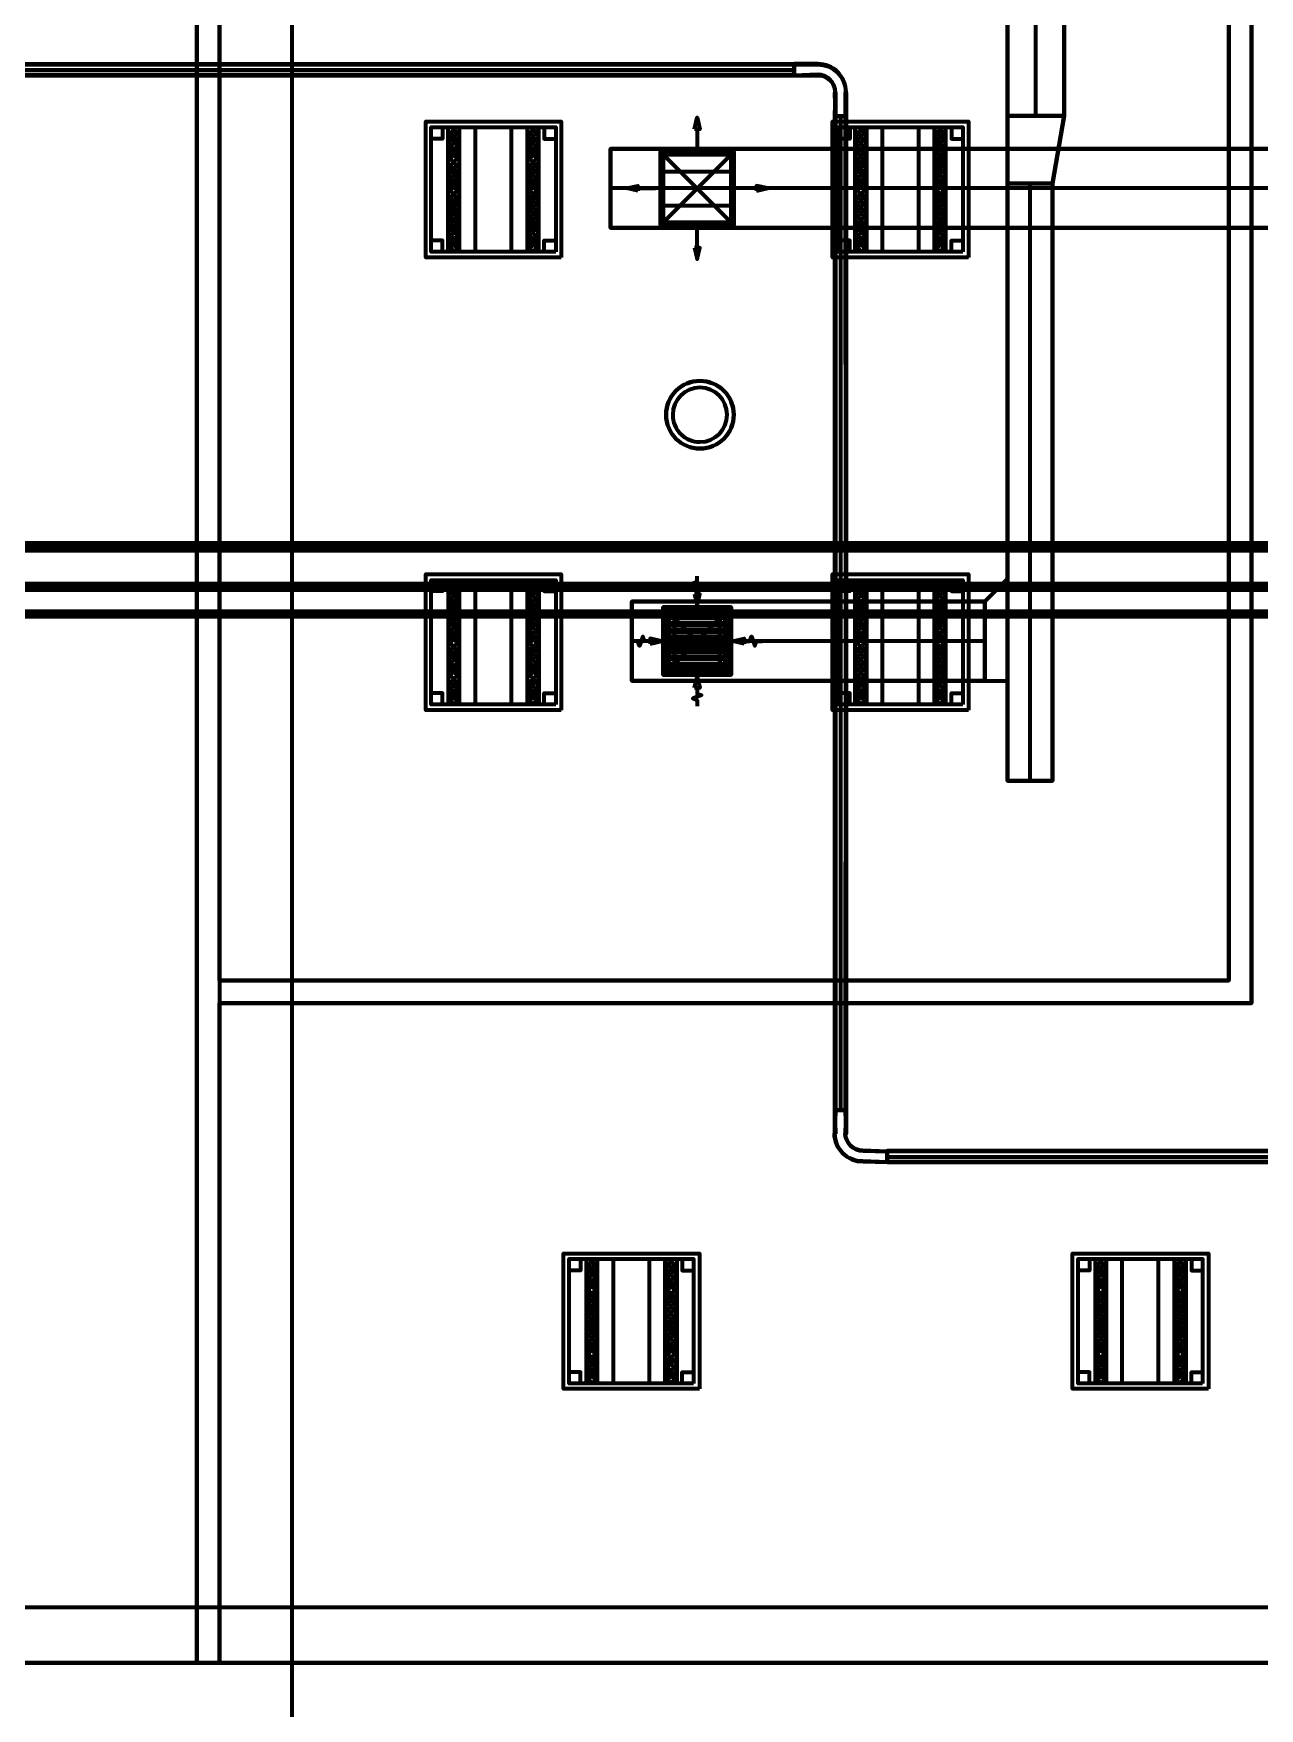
# Model space of a CAD drawing. Extents: x 0 to 1153, y 0 to 816.
# Drawn here: x 531.36 to 566.41, y 571.29 to 619.16 of the extents above; entities that cross this region are included whole.
import ezdxf

# ---------------------------------------------------------------- set-up
doc = ezdxf.new("R2010")
doc.units = 0
doc.header["$MEASUREMENT"] = 0
for name, color, linetype in [('Arch', 7, 'Continuous'), ('Electrical', 7, 'Continuous'), ('Hatch', 7, 'Continuous'), ('HVAC', 7, 'Continuous'), ('PIPE', 7, 'Continuous')]:
    doc.layers.add(name, color=color, linetype=linetype)

msp = doc.modelspace()

# ---------------------------------------------------------------- linework, layer by layer
at = {"layer": 'Arch', "color": 11, "linetype": 'Continuous', "lineweight": 211}
for p, q in [((538.755, 361.77), (538.755, 717.391)), ((550.333, 616.426), (550.333, 615.908)), ((548.64, 614.733), (549.148, 614.733)), ((552.027, 614.733), (551.519, 614.733)), ((550.333, 613.029), (550.333, 613.548)), ((917.988, 574.178), (110.871, 574.178))]:
    msp.add_line(p, q, dxfattribs=at)
for points in [[(628.491, 631.603), (494.834, 631.603), (628.491, 631.603), (536.681, 631.603), (536.681, 592.095), (536.681, 631.603), (536.035, 631.603), (536.035, 572.59), (536.035, 631.603), (536.681, 631.603), (536.681, 572.59), (628.491, 572.59)], [(628.491, 631.603), (536.681, 631.603), (536.681, 572.59), (628.491, 572.59)], [(550.333, 603.134), (550.333, 603.292), (550.46, 603.345), (550.206, 603.441), (550.333, 603.493), (550.333, 603.652)], [(548.989, 601.789), (548.831, 601.789), (548.778, 601.927), (548.682, 601.662), (548.64, 601.789), (548.471, 601.789)], [(551.677, 601.789), (551.836, 601.789), (551.889, 601.927), (551.984, 601.662), (552.027, 601.789), (552.196, 601.789)], [(550.333, 600.456), (550.333, 600.287), (550.46, 600.244), (550.206, 600.149), (550.333, 600.096), (550.333, 599.937)], [(680.413, 572.59), (494.39, 572.59), (494.834, 572.59), (496.327, 572.59), (536.035, 572.59), (536.681, 572.59), (536.681, 591.45), (536.681, 572.59), (628.491, 572.59)]]:
    msp.add_lwpolyline(points, dxfattribs=at)
for points in [[(496.327, 631.603), (496.327, 572.59), (536.035, 572.59), (536.035, 631.603), (496.327, 631.603), (494.834, 631.603), (494.834, 572.59), (494.834, 631.603), (496.327, 631.603), (496.327, 572.59)], [(565.531, 592.095), (565.531, 631.603), (536.681, 631.603), (536.681, 592.095), (565.531, 592.095), (565.531, 631.603), (566.177, 631.603), (566.177, 591.45), (566.177, 631.603), (565.531, 631.603), (536.681, 631.603), (536.681, 592.095), (565.531, 592.095), (565.531, 631.603), (565.531, 592.095), (536.681, 592.095)], [(566.177, 591.45), (536.681, 591.45), (536.681, 572.59), (628.491, 572.59), (628.491, 591.45), (595.503, 591.45), (595.503, 631.603), (566.177, 631.603), (566.177, 591.45), (536.681, 591.45), (536.681, 572.59), (628.491, 572.59), (628.491, 591.45), (595.503, 591.45), (595.503, 631.603), (566.177, 631.603)], [(550.259, 616.426), (550.333, 616.754), (550.407, 616.426)], [(548.64, 614.659), (548.312, 614.733), (548.64, 614.807)], [(552.027, 614.659), (552.355, 614.733), (552.027, 614.807)], [(550.259, 613.029), (550.333, 612.711), (550.407, 613.029)], [(550.259, 603.134), (550.333, 602.816), (550.407, 603.134)], [(548.989, 601.715), (549.317, 601.789), (548.989, 601.864)], [(551.677, 601.715), (551.349, 601.789), (551.677, 601.864)], [(550.259, 600.456), (550.333, 600.773), (550.407, 600.456)], [(565.531, 591.45), (536.681, 591.45), (565.531, 591.45), (566.177, 591.45)]]:
    msp.add_lwpolyline(points, close=True, dxfattribs=at)
at = {"layer": 'Electrical', "color": 5, "linetype": 'Continuous', "lineweight": 211}
for p, q in [((547.942, 580.58), (547.942, 584.136)), ((548.968, 580.58), (548.968, 584.136))]:
    msp.add_line(p, q, dxfattribs=at)
for points in [[(550.397, 580.422), (546.513, 580.422), (546.513, 584.295), (550.397, 584.295)], [(550.228, 580.58), (546.672, 580.58), (546.672, 584.136), (550.228, 584.136)]]:
    msp.add_lwpolyline(points, close=True, dxfattribs=at)
for points in [[(547, 584.136), (547, 583.808), (546.672, 583.808)], [(547.476, 581.3), (547.158, 580.94), (547.486, 580.623), (547.486, 584.136)], [(547.158, 584.136), (547.158, 580.623), (547.486, 580.983), (547.169, 581.3)], [(547.254, 584.136), (547.486, 583.872), (547.158, 583.502), (547.486, 583.184)], [(547.391, 584.136), (547.158, 583.872), (547.486, 583.544), (547.158, 583.184)], [(547.476, 584.041), (547.158, 583.681), (547.486, 583.322), (547.158, 582.951), (547.486, 582.591), (547.169, 582.221), (547.486, 581.861), (547.158, 581.491), (547.486, 581.12), (547.158, 580.76), (547.338, 580.58), (547.486, 580.76), (547.158, 581.12), (547.486, 581.491), (547.158, 581.861), (547.476, 582.221), (547.158, 582.591), (547.486, 582.951), (547.158, 583.322), (547.486, 583.681), (547.169, 584.041)], [(549.434, 581.3), (549.751, 580.94), (549.423, 580.623), (549.423, 584.136)], [(549.751, 584.136), (549.751, 580.623), (549.423, 580.983), (549.741, 581.3)], [(549.645, 584.136), (549.423, 583.872), (549.751, 583.502), (549.423, 583.184)], [(549.518, 584.136), (549.751, 583.872), (549.423, 583.544), (549.751, 583.184)], [(549.434, 584.041), (549.751, 583.681), (549.423, 583.322), (549.751, 582.951), (549.423, 582.591), (549.741, 582.221), (549.423, 581.861), (549.751, 581.491), (549.423, 581.12), (549.751, 580.76), (549.571, 580.58), (549.423, 580.76), (549.751, 581.12), (549.423, 581.491), (549.751, 581.861), (549.434, 582.221), (549.751, 582.591), (549.423, 582.951), (549.751, 583.322), (549.423, 583.681), (549.741, 584.041)], [(549.91, 584.136), (549.91, 583.808), (550.228, 583.808)], [(547.169, 583.131), (547.486, 582.771), (547.158, 582.401), (547.486, 582.041), (547.158, 581.671), (547.486, 581.353)], [(547.476, 583.131), (547.158, 582.771), (547.486, 582.401), (547.158, 582.041), (547.486, 581.713), (547.158, 581.353)], [(549.741, 583.131), (549.423, 582.771), (549.751, 582.401), (549.423, 582.041), (549.751, 581.671), (549.423, 581.353)], [(549.434, 583.131), (549.751, 582.771), (549.423, 582.401), (549.751, 582.041), (549.423, 581.713), (549.751, 581.353)], [(547, 580.58), (547, 580.898), (546.672, 580.898)], [(549.91, 580.58), (549.91, 580.898), (550.228, 580.898)]]:
    msp.add_lwpolyline(points, dxfattribs=at)
at = {"layer": 'Hatch', "color": 5, "linetype": 'Continuous', "lineweight": 211}
for p, q in [((519.917, 618.12), (553.106, 618.12)), ((554.429, 616.797), (554.429, 588.391)), ((543.994, 612.913), (543.994, 616.479)), ((545.031, 612.913), (545.031, 616.479)), ((555.636, 612.913), (555.636, 616.479)), ((556.673, 612.913), (556.673, 616.479)), ((543.994, 599.98), (543.994, 603.536)), ((545.031, 599.98), (545.031, 603.536)), ((555.636, 599.98), (555.636, 603.536)), ((556.673, 599.98), (556.673, 603.536)), ((555.763, 587.057), (581.946, 587.057)), ((562.483, 580.58), (562.483, 584.136)), ((563.52, 580.58), (563.52, 584.136))]:
    msp.add_line(p, q, dxfattribs=at)
for points in [[(519.917, 618.289), (553.106, 618.289), (519.917, 618.268), (553.106, 618.268), (519.917, 618.289)], [(553.106, 617.961), (553.106, 618.289), (553.106, 617.961)], [(543.052, 616.479), (543.052, 616.151), (542.735, 616.151)], [(543.221, 615.463), (543.539, 615.114), (543.221, 614.743), (543.539, 614.373), (543.221, 614.013), (543.539, 613.643), (543.221, 613.283), (543.539, 612.955), (543.539, 616.479)], [(543.539, 615.463), (543.221, 615.114), (543.539, 614.743), (543.221, 614.373), (543.539, 614.013), (543.221, 613.643), (543.539, 613.325), (543.221, 612.955), (543.221, 616.479)], [(543.317, 616.479), (543.539, 616.204), (543.221, 615.844), (543.539, 615.516)], [(543.444, 616.479), (543.221, 616.204), (543.539, 615.886), (543.221, 615.516)], [(543.221, 616.384), (543.539, 616.024), (543.221, 615.654), (543.539, 615.294), (543.221, 614.923), (543.539, 614.606)], [(543.539, 616.384), (543.221, 616.024), (543.539, 615.654), (543.221, 615.294), (543.539, 614.966), (543.221, 614.606)], [(545.793, 615.463), (545.486, 615.114), (545.804, 614.743), (545.486, 614.373), (545.804, 614.013), (545.486, 613.643), (545.804, 613.283), (545.486, 612.955), (545.486, 616.479)], [(545.486, 615.463), (545.804, 615.114), (545.486, 614.743), (545.804, 614.373), (545.486, 614.013), (545.793, 613.643), (545.486, 613.325), (545.804, 612.955), (545.804, 616.479)], [(545.708, 616.479), (545.486, 616.204), (545.804, 615.844), (545.486, 615.516)], [(545.581, 616.479), (545.804, 616.204), (545.486, 615.886), (545.804, 615.516)], [(545.793, 616.384), (545.486, 616.024), (545.804, 615.654), (545.486, 615.294), (545.804, 614.923), (545.486, 614.606)], [(545.486, 616.384), (545.804, 616.024), (545.486, 615.654), (545.804, 615.294), (545.486, 614.966), (545.804, 614.606)], [(545.962, 616.479), (545.962, 616.151), (546.29, 616.151)], [(554.694, 616.479), (554.694, 616.151), (554.376, 616.151)], [(555.085, 616.479), (554.852, 616.204), (555.181, 615.844), (554.863, 615.474), (555.181, 615.114), (554.852, 614.743), (555.181, 614.373), (554.852, 614.013), (555.17, 613.643), (554.852, 613.283), (555.181, 612.955), (555.181, 616.479)], [(554.958, 616.479), (555.181, 616.204), (554.852, 615.844), (555.17, 615.474), (554.852, 615.114), (555.181, 614.743), (554.852, 614.373), (555.181, 614.013), (554.863, 613.643), (555.181, 613.325), (554.852, 612.955), (554.852, 616.479)], [(554.863, 616.384), (555.181, 616.024), (554.852, 615.654), (555.181, 615.294), (554.852, 614.923), (555.181, 614.606)], [(555.17, 616.384), (554.852, 616.024), (555.181, 615.654), (554.852, 615.294), (555.181, 614.966), (554.852, 614.606)], [(557.223, 616.479), (557.445, 616.204), (557.117, 615.844), (557.435, 615.474), (557.117, 615.114), (557.445, 614.743), (557.117, 614.373), (557.445, 614.013), (557.128, 613.643), (557.445, 613.283), (557.117, 612.955), (557.117, 616.479)], [(557.35, 616.479), (557.117, 616.204), (557.445, 615.844), (557.128, 615.474), (557.445, 615.114), (557.117, 614.743), (557.445, 614.373), (557.117, 614.013), (557.435, 613.643), (557.117, 613.325), (557.445, 612.955), (557.445, 616.479)], [(557.435, 616.384), (557.117, 616.024), (557.445, 615.654), (557.117, 615.294), (557.445, 614.923), (557.117, 614.606)], [(557.128, 616.384), (557.445, 616.024), (557.117, 615.654), (557.445, 615.294), (557.117, 614.966), (557.445, 614.606)], [(557.604, 616.479), (557.604, 616.151), (557.932, 616.151)], [(543.221, 614.553), (543.539, 614.193), (543.221, 613.833), (543.539, 613.463), (543.221, 613.093), (543.401, 612.913), (543.539, 613.093), (543.221, 613.463), (543.539, 613.833), (543.221, 614.193), (543.539, 614.553)], [(545.793, 614.553), (545.486, 614.193), (545.804, 613.833), (545.486, 613.463), (545.804, 613.093), (545.624, 612.913), (545.486, 613.093), (545.804, 613.463), (545.486, 613.833), (545.804, 614.193), (545.486, 614.553)], [(554.863, 614.553), (555.181, 614.193), (554.852, 613.833), (555.181, 613.463), (554.852, 613.093), (555.032, 612.913), (555.181, 613.093), (554.852, 613.463), (555.181, 613.833), (554.852, 614.193), (555.17, 614.553)], [(557.435, 614.553), (557.117, 614.193), (557.445, 613.833), (557.117, 613.463), (557.445, 613.093), (557.265, 612.913), (557.117, 613.093), (557.445, 613.463), (557.117, 613.833), (557.445, 614.193), (557.128, 614.553)], [(543.052, 612.913), (543.052, 613.241), (542.735, 613.241)], [(545.962, 612.913), (545.962, 613.241), (546.29, 613.241)], [(554.694, 612.913), (554.694, 613.241), (554.376, 613.241)], [(557.604, 612.913), (557.604, 613.241), (557.932, 613.241)], [(543.052, 603.536), (543.052, 603.218), (542.735, 603.218)], [(543.539, 600.699), (543.221, 600.35), (543.539, 600.022), (543.539, 603.536)], [(543.221, 603.536), (543.221, 600.022), (543.539, 600.393), (543.221, 600.699)], [(543.317, 603.536), (543.539, 603.271), (543.221, 602.901), (543.539, 602.583)], [(543.444, 603.536), (543.221, 603.271), (543.539, 602.943), (543.221, 602.583)], [(543.221, 603.451), (543.539, 603.091), (543.221, 602.721), (543.539, 602.361), (543.221, 601.991), (543.539, 601.673)], [(543.539, 603.451), (543.221, 603.091), (543.539, 602.721), (543.221, 602.361), (543.539, 602.033), (543.221, 601.673)], [(545.486, 600.699), (545.804, 600.35), (545.486, 600.022), (545.486, 603.536)], [(545.804, 603.536), (545.804, 600.022), (545.486, 600.393), (545.793, 600.699)], [(545.708, 603.536), (545.486, 603.271), (545.804, 602.901), (545.486, 602.583)], [(545.581, 603.536), (545.804, 603.271), (545.486, 602.943), (545.804, 602.583)], [(545.793, 603.451), (545.486, 603.091), (545.804, 602.721), (545.486, 602.361), (545.804, 601.991), (545.486, 601.673)], [(545.486, 603.451), (545.804, 603.091), (545.486, 602.721), (545.804, 602.361), (545.486, 602.033), (545.804, 601.673)], [(545.962, 603.536), (545.962, 603.218), (546.29, 603.218)], [(554.694, 603.536), (554.694, 603.218), (554.376, 603.218)], [(554.863, 602.53), (555.181, 602.17), (554.852, 601.811), (555.181, 601.44), (554.852, 601.08), (555.17, 600.71), (554.852, 600.35), (555.181, 600.022), (555.181, 603.536)], [(555.17, 602.53), (554.852, 602.17), (555.181, 601.811), (554.852, 601.44), (555.181, 601.08), (554.863, 600.71), (555.181, 600.393), (554.852, 600.022), (554.852, 603.536)], [(554.958, 603.536), (555.181, 603.271), (554.852, 602.911), (555.181, 602.583)], [(555.085, 603.536), (554.852, 603.271), (555.181, 602.954), (554.852, 602.583)], [(554.863, 603.451), (555.181, 603.091), (554.852, 602.721), (555.181, 602.361), (554.852, 601.991), (555.181, 601.673)], [(555.17, 603.451), (554.852, 603.091), (555.181, 602.721), (554.852, 602.361), (555.181, 602.033), (554.852, 601.673)], [(557.435, 602.53), (557.117, 602.17), (557.445, 601.811), (557.117, 601.44), (557.445, 601.08), (557.128, 600.71), (557.445, 600.35), (557.117, 600.022), (557.117, 603.536)], [(557.128, 602.53), (557.445, 602.17), (557.117, 601.811), (557.445, 601.44), (557.117, 601.08), (557.435, 600.71), (557.117, 600.393), (557.445, 600.022), (557.445, 603.536)], [(557.35, 603.536), (557.117, 603.271), (557.445, 602.911), (557.117, 602.583)], [(557.223, 603.536), (557.445, 603.271), (557.117, 602.954), (557.445, 602.583)], [(557.435, 603.451), (557.117, 603.091), (557.445, 602.721), (557.117, 602.361), (557.445, 601.991), (557.117, 601.673)], [(557.128, 603.451), (557.445, 603.091), (557.117, 602.721), (557.445, 602.361), (557.117, 602.033), (557.445, 601.673)], [(557.604, 603.536), (557.604, 603.218), (557.932, 603.218)], [(543.221, 602.53), (543.539, 602.17), (543.221, 601.811), (543.539, 601.44), (543.221, 601.08), (543.539, 600.752)], [(543.539, 602.53), (543.221, 602.17), (543.539, 601.811), (543.221, 601.44), (543.539, 601.123), (543.221, 600.752)], [(545.793, 602.53), (545.486, 602.17), (545.804, 601.811), (545.486, 601.44), (545.804, 601.08), (545.486, 600.752)], [(545.486, 602.53), (545.804, 602.17), (545.486, 601.811), (545.804, 601.44), (545.486, 601.123), (545.804, 600.752)], [(543.221, 601.62), (543.539, 601.26), (543.221, 600.89), (543.539, 600.53), (543.221, 600.16), (543.401, 599.98), (543.539, 600.16), (543.221, 600.53), (543.539, 600.89), (543.221, 601.26), (543.539, 601.62)], [(545.793, 601.62), (545.486, 601.26), (545.804, 600.89), (545.486, 600.53), (545.804, 600.16), (545.624, 599.98), (545.486, 600.16), (545.804, 600.53), (545.486, 600.89), (545.804, 601.26), (545.486, 601.62)], [(554.863, 601.62), (555.181, 601.26), (554.852, 600.89), (555.181, 600.53), (554.852, 600.16), (555.032, 599.98), (555.181, 600.16), (554.852, 600.53), (555.181, 600.89), (554.852, 601.26), (555.17, 601.62)], [(557.435, 601.62), (557.117, 601.26), (557.445, 600.89), (557.117, 600.53), (557.445, 600.16), (557.265, 599.98), (557.117, 600.16), (557.445, 600.53), (557.117, 600.89), (557.445, 601.26), (557.128, 601.62)], [(543.052, 599.98), (543.052, 600.308), (542.735, 600.308)], [(545.962, 599.98), (545.962, 600.308), (546.29, 600.308)], [(554.694, 599.98), (554.694, 600.308), (554.376, 600.308)], [(557.604, 599.98), (557.604, 600.308), (557.932, 600.308)], [(561.552, 584.136), (561.552, 583.808), (561.224, 583.808)], [(562.028, 581.3), (561.71, 580.94), (562.038, 580.623), (562.038, 584.136)], [(561.71, 584.136), (561.71, 580.623), (562.038, 580.983), (561.721, 581.3)], [(561.806, 584.136), (562.038, 583.872), (561.71, 583.502), (562.038, 583.184)], [(561.933, 584.136), (561.71, 583.872), (562.038, 583.544), (561.71, 583.184)], [(562.028, 584.041), (561.71, 583.681), (562.038, 583.322), (561.71, 582.951), (562.038, 582.591), (561.721, 582.221), (562.038, 581.861), (561.71, 581.491), (562.038, 581.12), (561.71, 580.76), (561.89, 580.58), (562.038, 580.76), (561.71, 581.12), (562.038, 581.491), (561.71, 581.861), (562.028, 582.221), (561.71, 582.591), (562.038, 582.951), (561.71, 583.322), (562.038, 583.681), (561.721, 584.041)], [(563.986, 581.3), (564.303, 580.94), (563.975, 580.623), (563.975, 584.136)], [(564.303, 584.136), (564.303, 580.623), (563.975, 580.983), (564.293, 581.3)], [(564.197, 584.136), (563.975, 583.872), (564.303, 583.502), (563.975, 583.184)], [(564.071, 584.136), (564.303, 583.872), (563.975, 583.544), (564.303, 583.184)], [(563.986, 584.041), (564.303, 583.681), (563.975, 583.322), (564.303, 582.951), (563.975, 582.591), (564.293, 582.221), (563.975, 581.861), (564.303, 581.491), (563.975, 581.12), (564.303, 580.76), (564.123, 580.58), (563.975, 580.76), (564.303, 581.12), (563.975, 581.491), (564.303, 581.861), (563.986, 582.221), (564.303, 582.591), (563.975, 582.951), (564.303, 583.322), (563.975, 583.681), (564.293, 584.041)], [(564.462, 584.136), (564.462, 583.808), (564.78, 583.808)], [(561.721, 583.131), (562.038, 582.771), (561.71, 582.401), (562.038, 582.041), (561.71, 581.671), (562.038, 581.353)], [(562.028, 583.131), (561.71, 582.771), (562.038, 582.401), (561.71, 582.041), (562.038, 581.713), (561.71, 581.353)], [(564.293, 583.131), (563.975, 582.771), (564.303, 582.401), (563.975, 582.041), (564.303, 581.671), (563.975, 581.353)], [(563.986, 583.131), (564.303, 582.771), (563.975, 582.401), (564.303, 582.041), (563.975, 581.713), (564.303, 581.353)], [(561.552, 580.58), (561.552, 580.898), (561.224, 580.898)], [(564.462, 580.58), (564.462, 580.898), (564.78, 580.898)]]:
    msp.add_lwpolyline(points, dxfattribs=at)
msp.add_lwpolyline([(519.917, 617.982), (553.106, 617.982), (519.917, 617.961), (553.106, 617.961), (553.106, 618.268), (553.778, 618.268, -0.414187), (554.588, 617.479, 0.414245), (553.783, 618.289), (553.106, 618.268), (553.778, 618.268, -0.414187), (554.588, 617.479, 0.414245), (553.783, 618.289), (553.106, 618.289), (553.106, 617.961), (553.778, 617.961, -0.414181), (554.281, 617.479, 0.414241), (553.783, 617.982), (553.106, 617.961), (553.778, 617.961, -0.414181), (554.281, 617.479, 0.414241), (553.783, 617.982), (553.106, 617.961), (519.917, 617.961)], format="xyb", dxfattribs=at)
for points in [[(554.577, 616.797), (554.577, 617.474), (554.598, 616.797), (554.598, 617.474), (554.598, 616.797), (554.292, 616.797), (554.292, 588.391), (554.27, 616.797), (554.27, 588.391), (554.27, 616.797), (554.598, 616.797), (554.598, 588.391), (554.577, 616.797), (554.598, 588.391), (554.27, 588.391), (554.577, 588.391), (554.598, 616.797), (554.27, 616.797)], [(554.27, 617.474), (554.27, 616.797), (554.292, 617.474), (554.292, 616.797)], [(546.449, 612.754), (542.576, 612.754), (542.576, 616.638), (546.449, 616.638)], [(558.091, 612.754), (554.207, 612.754), (554.207, 616.638), (558.091, 616.638)], [(546.29, 612.913), (542.735, 612.913), (542.735, 616.479), (546.29, 616.479)], [(557.932, 612.913), (554.376, 612.913), (554.376, 616.479), (557.932, 616.479)], [(546.449, 599.821), (542.576, 599.821), (542.576, 603.705), (546.449, 603.705)], [(558.091, 599.821), (554.207, 599.821), (554.207, 603.705), (558.091, 603.705)], [(546.29, 599.98), (542.735, 599.98), (542.735, 603.536), (546.29, 603.536)], [(557.932, 599.98), (554.376, 599.98), (554.376, 603.536), (557.932, 603.536)], [(554.598, 588.391), (554.598, 587.714), (554.577, 588.391), (554.577, 587.714), (554.598, 588.391), (554.27, 588.391)], [(554.292, 587.714), (554.292, 588.391), (554.27, 587.714), (554.27, 588.391)], [(581.946, 587.227), (555.763, 587.227), (581.946, 587.206), (555.763, 587.227), (555.763, 586.899), (555.763, 587.206), (581.946, 587.227), (581.946, 586.899), (581.946, 586.899), (581.946, 586.92), (581.946, 586.899), (581.946, 587.227)], [(555.763, 586.899), (555.763, 587.227), (555.763, 586.92), (581.946, 586.92), (555.763, 586.899), (581.946, 586.899)], [(564.949, 580.422), (561.065, 580.422), (561.065, 584.295), (564.949, 584.295)], [(564.78, 580.58), (561.224, 580.58), (561.224, 584.136), (564.78, 584.136)]]:
    msp.add_lwpolyline(points, close=True, dxfattribs=at)
for points in [[(550.413, 609.23, 0.414239), (549.444, 608.261, 0.414207), (550.413, 607.293, 0.414191), (551.381, 608.261, 0.414223), (550.413, 609.23, 0.414239), (549.444, 608.261, 0.414207), (550.413, 607.293, 0.414191), (551.381, 608.261, 0.414223), (550.413, 609.23, 0.414239), (549.444, 608.261, 0.414207), (550.413, 607.293, 0.414191), (551.381, 608.261, 0.414223), (550.413, 609.23, 0.414239), (549.444, 608.261, 0.414207), (550.413, 607.293, 0.414191), (551.381, 608.261, 0.414223)], [(550.413, 609.039, 0.414211), (549.635, 608.261, 0.414222), (550.413, 607.483, 0.414213), (551.19, 608.261, 0.414202), (550.413, 609.039, 0.414211), (549.635, 608.261, 0.414222), (550.413, 607.483, 0.414213), (551.19, 608.261, 0.414202), (550.413, 609.039, 0.414211), (549.635, 608.261, 0.414222), (550.413, 607.483, 0.414213), (551.19, 608.261, 0.414202), (550.413, 609.039, 0.414211), (549.635, 608.261, 0.414222), (550.413, 607.483, 0.414213), (551.19, 608.261, 0.414202), (550.413, 609.039, 0.414211), (549.635, 608.261, 0.414222), (550.413, 607.483, 0.414213), (551.19, 608.261, 0.414202), (550.413, 609.039, 0.414211), (549.635, 608.261, 0.414222), (550.413, 607.483, 0.414213), (551.19, 608.261, 0.414202)], [(555.075, 586.92), (555.763, 586.899), (555.069, 586.93, -0.414218), (554.26, 587.719, 0.414188), (555.075, 586.92), (555.763, 586.899), (555.069, 586.93, -0.414218), (554.26, 587.719, 0.414188)], [(555.075, 587.227), (555.763, 587.206), (555.069, 587.238, -0.41418), (554.567, 587.719, 0.414199), (555.075, 587.227), (555.763, 587.206), (555.069, 587.238, -0.41418), (554.567, 587.719, 0.414199)]]:
    msp.add_lwpolyline(points, format="xyb", close=True, dxfattribs=at)
msp.add_circle((550.413, 608.261), 0.968, dxfattribs=at)
at = {"layer": 'HVAC', "color": 6, "linetype": 'Continuous', "lineweight": 211}
for p, q in [((560.006, 623.327), (560.006, 616.807)), ((551.307, 613.759), (551.307, 615.696)), ((549.36, 615.209), (551.307, 615.209)), ((583.3, 614.733), (547.857, 614.733)), ((551.307, 614.733), (549.36, 614.733)), ((559.848, 614.87), (559.848, 597.8)), ((549.36, 614.246), (551.307, 614.246)), ((549.529, 602.604), (549.529, 600.985)), ((558.557, 601.789), (548.471, 601.789))]:
    msp.add_line(p, q, dxfattribs=at)
for points in [[(559.202, 623.327), (559.202, 616.807), (559.202, 623.327)], [(560.821, 623.327), (560.821, 616.807), (559.202, 616.807), (560.821, 616.807), (560.832, 623.327)], [(583.3, 615.865), (547.857, 615.865), (583.3, 615.865)], [(583.3, 613.6), (547.857, 613.6), (547.857, 615.865), (547.857, 613.6), (583.3, 613.6)], [(549.36, 615.696), (551.307, 615.696), (549.36, 615.696), (549.36, 613.759), (549.36, 615.696), (551.307, 615.696), (551.307, 613.759), (549.36, 613.759), (549.36, 615.696), (551.307, 615.696), (551.307, 613.759), (549.36, 613.759), (549.36, 615.696), (551.307, 615.696), (551.307, 613.759), (549.36, 613.759), (549.36, 615.696), (551.307, 615.696), (551.307, 613.759), (549.36, 613.759), (549.36, 615.696), (549.36, 613.759), (551.307, 613.759), (551.307, 615.696), (551.307, 613.759), (549.36, 613.759), (551.307, 613.759), (549.36, 613.759), (551.307, 615.696), (549.36, 615.696), (551.307, 615.696), (551.307, 613.759), (551.307, 615.696), (549.36, 615.696), (549.36, 613.759), (549.36, 615.696), (549.36, 613.759), (551.307, 613.759), (551.307, 615.696), (549.36, 615.696), (549.36, 613.759), (551.307, 613.759), (551.307, 615.696), (549.36, 615.696), (551.307, 615.696), (549.36, 615.696), (549.36, 613.759), (549.36, 615.696), (551.307, 613.759), (549.36, 613.759), (551.307, 613.759), (551.307, 615.696), (551.307, 613.759), (549.36, 613.759)], [(550.333, 614.733), (550.333, 614.733), (550.333, 614.733)], [(550.333, 601.789), (549.529, 602.604), (551.138, 602.604), (549.529, 602.604), (549.518, 600.985), (549.529, 602.604), (549.529, 600.985), (551.148, 600.985), (549.529, 600.985), (551.148, 600.985), (551.138, 602.604), (551.138, 600.985), (551.138, 602.604), (549.529, 602.604), (551.138, 602.604), (551.148, 600.985), (549.518, 600.985), (549.529, 602.604), (551.138, 602.604), (549.529, 600.985), (551.138, 600.985), (551.138, 602.604), (549.529, 602.604), (549.529, 600.985), (551.138, 600.985), (551.138, 602.604), (551.138, 600.985), (549.529, 600.985), (549.518, 602.604), (551.138, 602.604)], [(549.529, 602.446), (549.529, 602.446), (549.529, 602.446)], [(549.529, 602.245), (549.529, 602.245), (549.529, 602.245)], [(551.138, 602.446), (551.138, 602.446), (551.138, 602.446)], [(551.138, 602.245), (551.138, 602.245), (551.138, 602.245)], [(549.529, 602.054), (549.529, 602.054), (549.529, 602.054)], [(549.529, 601.864), (549.529, 601.864), (549.529, 601.864)], [(551.138, 602.054), (551.138, 602.054), (551.138, 602.054)], [(551.138, 601.864), (551.138, 601.864), (551.138, 601.864)], [(549.529, 601.662), (549.529, 601.662), (549.529, 601.662)], [(549.529, 601.472), (549.529, 601.472), (549.529, 601.472)], [(549.529, 601.282), (549.529, 601.282), (549.529, 601.282)], [(551.138, 601.662), (551.138, 601.662), (551.138, 601.662)], [(551.138, 601.472), (551.138, 601.472), (551.138, 601.472)], [(551.138, 601.282), (551.138, 601.282), (551.138, 601.282)], [(549.529, 601.08), (549.529, 601.08), (549.529, 601.08)], [(551.138, 601.08), (551.138, 601.08), (551.138, 601.08)], [(559.202, 600.657), (559.202, 600.657), (559.202, 600.657)]]:
    msp.add_lwpolyline(points, dxfattribs=at)
for points in [[(560.493, 614.87), (559.202, 614.87), (560.493, 614.87), (560.821, 616.807), (559.202, 616.807), (559.202, 614.87), (559.202, 597.8), (559.202, 614.87), (559.202, 616.807), (560.821, 616.807), (560.493, 614.87), (559.202, 614.87), (560.493, 614.87), (560.493, 597.8), (559.202, 597.8), (560.493, 597.8)], [(551.381, 613.675), (551.381, 615.781), (549.286, 615.781), (549.286, 613.675), (551.381, 613.675), (549.286, 613.675), (549.286, 615.781), (551.381, 615.781)], [(558.557, 600.657), (559.202, 600.657), (559.202, 603.568), (558.557, 602.922), (558.557, 600.657), (559.202, 600.657), (559.202, 600.657), (559.202, 603.568), (558.557, 602.922), (558.557, 600.657), (559.202, 600.657), (559.202, 603.568), (558.557, 602.922), (558.557, 600.657), (559.202, 600.657), (559.202, 600.657), (559.202, 603.568), (558.557, 602.922), (558.557, 600.657), (559.202, 600.657), (559.202, 603.568), (558.557, 602.922), (558.557, 600.657), (559.202, 600.657), (559.202, 603.568), (558.557, 602.922), (548.471, 602.922), (558.557, 602.922), (558.557, 600.657), (558.557, 602.922), (558.557, 600.657), (548.471, 600.657), (548.471, 602.922), (548.471, 600.657)], [(549.36, 600.826), (551.307, 600.826), (551.307, 602.763), (549.36, 602.763), (549.36, 600.826), (549.36, 602.763), (551.307, 602.763), (551.307, 600.826)], [(551.222, 600.9), (551.222, 602.678), (549.444, 602.678), (549.444, 600.9), (551.222, 600.9), (549.444, 600.9), (549.444, 602.678), (551.222, 602.678)], [(549.529, 602.509), (549.529, 602.446), (551.138, 602.446), (551.138, 602.509), (549.529, 602.509), (549.529, 602.446), (551.138, 602.446), (551.138, 602.509)], [(549.529, 602.308), (549.529, 602.245), (551.138, 602.245), (551.138, 602.308), (549.529, 602.308), (549.529, 602.245), (551.138, 602.245), (551.138, 602.308)], [(549.688, 602.446), (549.688, 601.144), (550.979, 601.144), (550.979, 602.446), (549.688, 602.446), (550.979, 602.446), (550.979, 601.144), (549.688, 601.144), (550.979, 601.144), (549.688, 601.144), (549.688, 602.446), (550.979, 602.446), (550.979, 601.144), (550.979, 602.446), (549.688, 602.446), (549.688, 601.144)], [(549.529, 602.118), (549.529, 602.054), (551.138, 602.054), (551.138, 602.118), (549.529, 602.118), (549.529, 602.054), (551.138, 602.054), (551.138, 602.118)], [(549.529, 601.927), (549.529, 601.864), (551.138, 601.864), (551.138, 601.927), (549.529, 601.927), (549.529, 601.864), (551.138, 601.864), (551.138, 601.927)], [(549.529, 601.726), (549.529, 601.662), (551.138, 601.662), (551.138, 601.726), (549.529, 601.726), (549.529, 601.662), (551.138, 601.662), (551.138, 601.726)], [(549.529, 601.536), (549.529, 601.472), (551.138, 601.472), (551.138, 601.536), (549.529, 601.536), (549.529, 601.472), (551.138, 601.472), (551.138, 601.536)], [(549.529, 601.345), (549.529, 601.282), (551.138, 601.282), (551.138, 601.345), (549.529, 601.345), (549.529, 601.282), (551.138, 601.282), (551.138, 601.345)], [(549.529, 601.144), (549.529, 601.08), (551.138, 601.08), (551.138, 601.144), (549.529, 601.144), (549.529, 601.08), (551.138, 601.08), (551.138, 601.144)]]:
    msp.add_lwpolyline(points, close=True, dxfattribs=at)
for p in [(550.333, 614.733), (549.529, 602.509), (549.529, 602.446), (549.529, 602.308), (549.529, 602.245), (551.138, 602.446), (551.138, 602.245), (549.529, 602.118), (549.529, 602.054), (549.529, 601.927), (549.529, 601.864), (549.529, 601.726), (550.333, 601.789), (551.138, 602.054), (551.138, 601.864), (549.529, 601.662), (549.529, 601.536), (549.529, 601.472), (549.529, 601.345), (549.529, 601.282), (551.138, 601.662), (551.138, 601.472), (551.138, 601.282), (549.529, 601.144), (549.529, 601.08), (551.138, 601.08), (558.557, 600.657), (558.557, 600.657), (558.557, 600.657), (559.202, 600.657), (559.202, 600.657), (559.202, 600.657)]:
    msp.add_point(p, dxfattribs=at)
at = {"layer": 'PIPE', "color": 60, "linetype": 'Continuous', "lineweight": 211}
msp.add_lwpolyline([(519.24, 604.382), (519.24, 604.594), (519.24, 604.382), (623.877, 604.382), (623.877, 604.594), (519.24, 604.594)], dxfattribs=at)
at = {"layer": 'PIPE', "color": 81, "linetype": 'Continuous', "lineweight": 211}
msp.add_lwpolyline([(519.24, 604.488), (623.877, 604.488), (519.24, 604.488)], dxfattribs=at)
at = {"layer": 'PIPE', "color": 200, "linetype": 'Continuous', "lineweight": 211}
msp.add_lwpolyline([(519.229, 603.261), (519.229, 603.43), (519.229, 603.261), (579.056, 603.261), (579.056, 603.43), (519.229, 603.43)], dxfattribs=at)
at = {"layer": 'PIPE', "color": 230, "linetype": 'Continuous', "lineweight": 211}
msp.add_lwpolyline([(519.229, 603.345), (579.056, 603.345), (519.229, 603.345)], dxfattribs=at)
at = {"layer": 'PIPE', "color": 4, "linetype": 'Continuous', "lineweight": 211}
msp.add_lwpolyline([(519.229, 602.499), (519.229, 602.636), (519.229, 602.499), (579.818, 602.499), (579.818, 602.636), (519.229, 602.636)], dxfattribs=at)
at = {"layer": 'PIPE', "color": 110, "linetype": 'Continuous', "lineweight": 211}
msp.add_lwpolyline([(519.229, 602.573), (579.818, 602.573), (519.229, 602.573)], dxfattribs=at)

doc.saveas('drawing.dxf')
